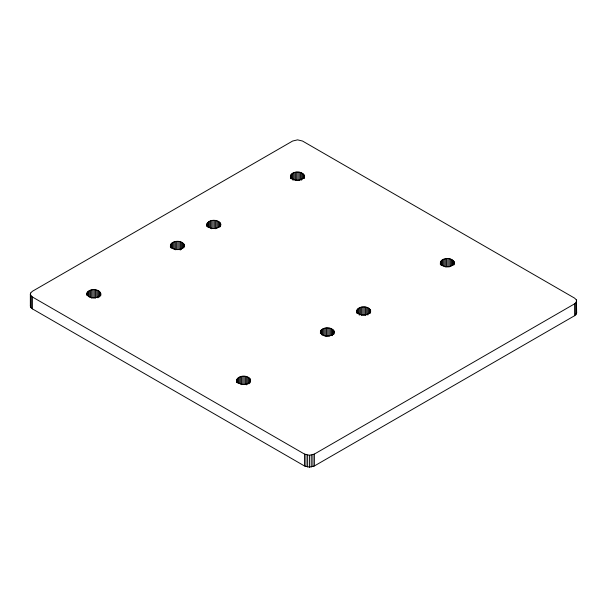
<?xml version="1.0" encoding="UTF-8"?>
<svg xmlns="http://www.w3.org/2000/svg" width="607" height="607" viewBox="0 0 607 607"><rect width="100%" height="100%" fill="white"/><g stroke="black" fill="none" stroke-linecap="round" stroke-linejoin="round"><path stroke-width="0.91" d="M86.816 293.287C87.552 299.312 99.078 299.388 100.747 293.849C99.373 287.801 86.27 288.188 86.816 295.116M170.491 244.978C171.227 251.002 182.753 251.086 184.414 245.539C182.904 239.15 168.829 240.061 170.491 247.717M206.843 224.719C207.92 218.846 219.408 218.823 220.796 224.537C219.013 229.909 208.884 229.909 206.843 224.719L206.843 226.555M236.669 380.566C237.747 374.694 249.242 374.663 250.63 380.377C248.847 385.748 238.718 385.748 236.669 380.566L236.669 382.395M290.541 175.666C291.277 181.698 302.802 181.774 304.464 176.227C302.954 169.839 288.886 170.749 290.541 178.412M320.367 331.513C321.103 337.538 332.628 337.621 334.298 332.075C332.924 326.027 319.821 326.414 320.367 333.342M356.749 310.503C357.485 316.535 369.01 316.611 370.68 311.065C369.162 304.676 355.095 305.587 356.749 313.25M440.394 262.952C441.471 257.072 452.959 257.049 454.347 262.763C452.564 268.135 442.435 268.135 440.394 262.952L440.394 264.781M30.35 294.137L30.585 293.09L32.399 291.284L292.627 141.036L297.574 139.853L302.514 141.036L574.601 298.128L576.415 299.934L576.65 312.863L575.717 314.881L574.601 315.716L314.373 465.964L309.426 467.147L304.486 465.964L32.399 308.872L30.585 307.066L30.35 306.019L30.35 294.137L30.585 295.177L32.399 296.99L304.486 454.074L309.426 455.258L314.373 454.074L574.601 303.834L575.717 302.999L576.65 300.981M30.35 306.019L30.585 304.98M576.415 311.823L576.65 312.863M576.415 299.934L576.415 313.91M575.717 302.999L575.717 314.881M574.601 303.834L574.601 315.716M454.256 262.012L454.256 264.758M453.93 261.283L453.93 264.03M453.353 260.593L453.353 265.16M452.541 259.963L452.541 265.449M451.517 259.424L451.517 265.828M450.371 259.022L450.371 266.336M449.134 258.764L449.134 266.997M447.852 258.643L447.852 266.875M446.547 258.658L446.547 266.89M445.272 258.817L445.272 267.05M444.058 259.113L444.058 266.427M442.935 259.546L442.935 265.949M441.957 260.115L441.957 265.6M441.206 260.76L441.206 265.335M440.69 261.465L440.69 264.204M440.424 262.201L440.424 264.03M370.589 310.321L370.589 312.15M370.255 309.593L370.255 313.25M369.686 308.895L369.686 313.47M368.874 308.265L368.874 313.751M367.85 307.734L367.85 315.048M366.696 307.332L366.696 314.646M365.467 307.074L365.467 315.299M364.177 306.952L364.177 315.177M362.88 306.967L362.88 315.2M361.605 307.127L361.605 315.352M360.383 307.415L360.383 314.73M359.268 307.855L359.268 315.17M358.282 308.417L358.282 313.902M357.531 309.069L357.531 313.637M357.022 309.767L357.022 312.514M334.207 331.323L334.207 333.152M333.873 330.595L333.873 334.252M333.304 329.905L333.304 334.472M332.492 329.275L332.492 335.671M331.468 328.736L331.468 335.132M330.322 328.334L330.322 335.648M329.085 328.076L329.085 336.308M327.795 327.955L327.795 336.187M326.498 327.97L326.498 336.202M325.223 328.129L325.223 336.354M324.009 328.425L324.009 335.739M322.886 328.857L322.886 335.254M321.9 329.419L321.9 334.912M321.149 330.071L321.149 333.729M320.64 330.777L320.64 333.516M314.373 454.074L314.373 465.964M312.924 454.719L312.924 466.601M311.239 455.121L311.239 467.011M309.426 455.258L309.426 467.147M307.62 455.121L307.62 467.011M305.936 454.719L305.936 466.601M304.486 454.074L304.486 465.964M304.373 175.484L304.373 178.223M304.046 174.748L304.046 178.405M303.477 174.057L303.477 178.633M302.665 173.427L302.665 178.913M301.641 172.889L301.641 180.203M300.488 172.494L300.488 179.809M299.251 172.229L299.251 180.461M297.969 172.107L297.969 180.34M296.671 172.13L296.671 180.355M295.389 172.282L295.389 180.514M294.175 172.578L294.175 179.892M293.052 173.01L293.052 180.325M292.073 173.579L292.073 179.065M291.322 174.224L291.322 178.799M290.814 174.93L290.814 178.587M250.539 379.633L250.539 381.462M250.205 378.897L250.205 382.554M249.636 378.207L249.636 383.692M248.824 377.577L248.824 383.063M247.8 377.038L247.8 384.36M246.647 376.644L246.647 384.868M245.41 376.386L245.41 384.61M244.128 376.257L244.128 384.489M242.83 376.279L242.83 384.504M241.556 376.431L241.556 384.663M240.334 376.727L240.334 384.041M239.211 377.159L239.211 383.563M238.232 377.729L238.232 383.214M237.481 378.373L237.481 382.949M236.973 379.079L236.973 381.826M236.7 379.815L236.7 382.562M220.705 223.786L220.705 225.614M220.379 223.057L220.379 226.715M219.802 222.367L219.802 226.935M218.99 221.737L218.99 227.223M217.966 221.198L217.966 227.602M216.82 220.796L216.82 228.111M215.584 220.538L215.584 228.771M214.301 220.417L214.301 228.649M212.996 220.432L212.996 228.664M211.722 220.591L211.722 228.816M210.508 220.887L210.508 228.202M209.385 221.32L209.385 227.724M208.406 221.889L208.406 227.375M207.655 222.534L207.655 227.101M207.139 223.239L207.139 225.979M206.873 223.975L206.873 225.804M184.323 244.788L184.323 246.617M183.997 244.06L183.997 247.717M183.42 243.369L183.42 247.944M182.608 242.739L182.608 248.225M181.584 242.201L181.584 249.515M180.438 241.806L180.438 250.031M179.202 241.54L179.202 249.773M177.919 241.419L177.919 249.652M176.622 241.442L176.622 249.667M175.34 241.594L175.34 249.826M174.126 241.89L174.126 249.204M173.003 242.322L173.003 248.726M172.024 242.891L172.024 248.377M171.273 243.536L171.273 248.111M170.757 244.242L170.757 246.981M100.747 293.849L100.747 295.677M100.656 293.098L100.656 294.926M100.322 292.369L100.322 296.026M99.753 291.679L99.753 296.246M98.941 291.041L98.941 297.445M97.917 290.51L97.917 297.825M96.771 290.108L96.771 297.422M95.534 289.85L95.534 298.075M94.244 289.729L94.244 297.954M92.947 289.744L92.947 297.976M91.672 289.903L91.672 298.128M90.458 290.199L90.458 297.513M89.335 290.632L89.335 297.028M88.349 291.193L88.349 296.679M87.598 291.846L87.598 295.503M87.089 292.544L87.089 295.29M32.399 296.99L32.399 308.872M31.283 296.148L31.283 308.037M30.585 293.09L30.585 307.066"/></g></svg>
